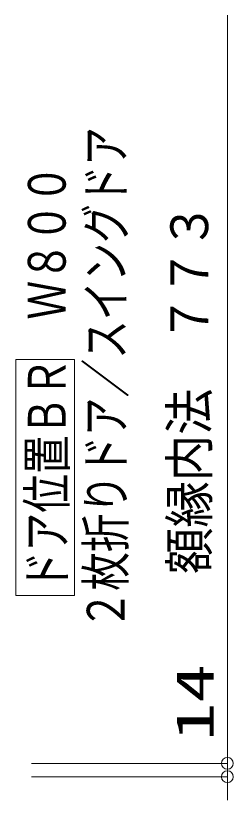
# Model space of a CAD drawing. Units: millimetres on the paper. Extents: x -305 to 305, y -152 to 152.
# Drawn here: x -113.75 to -102.68, y 19.12 to 59.03 of the extents above; entities that cross this region are included whole.
import ezdxf
from ezdxf.enums import TextEntityAlignment as Align

# ---------------------------------------------------------------- set-up
doc = ezdxf.new("R2010")
doc.units = ezdxf.units.MM
doc.layers.add('0-0_0', color=7, linetype='Continuous', lineweight=9)
doc.layers.add('0-1_VIEW0001', color=7, linetype='Continuous', lineweight=9)
doc.styles.add('ＭＳ ゴシック', font='')
doc.styles.get('ＭＳ ゴシック').set_extended_font_data('MS Gothic')

# ---------------------------------------------------------------- blocks, each defined once
blk = doc.blocks.new('_ORIGIN')
at = {"layer": '0-0_0'}
blk.add_line((0, 0), (-1, 0), dxfattribs=at)
blk.add_circle((0, 0), 0.5, dxfattribs=at)

msp = doc.modelspace()

# ---------------------------------------------------------------- linework, layer by layer
at = {"layer": '0-0_0'}
for p, q in [((-102.984, 59.054), (-102.984, 21.604)), ((-102.984, 21.004), (-102.984, 26.251)), ((-102.984, 21.604), (-102.984, 22.204)), ((-112.945, 21.004), (-102.984, 21.004)), ((-112.945, 21.004), (-102.984, 21.004)), ((-102.984, 21.004), (-102.984, 20.324)), ((-112.945, 20.324), (-102.984, 20.324)), ((-102.984, 19.724), (-102.984, 19.124))]:
    msp.add_line(p, q, dxfattribs=at)
at = {"layer": '0-1_VIEW0001'}
for p, q in [((-110.755, 41.535), (-113.755, 41.535)), ((-113.755, 29.535), (-113.755, 41.535)), ((-110.755, 29.535), (-110.755, 41.535)), ((-110.755, 29.535), (-113.755, 29.535))]:
    msp.add_line(p, q, dxfattribs=at)

# ---------------------------------------------------------------- block references
at = {"layer": '0-0_0', "xscale": 0.6, "yscale": 0.6}
for p, rotation in [((-102.984, 21.004), 270), ((-102.984, 21.004), 270), ((-102.984, 20.324), 90)]:
    msp.add_blockref('_ORIGIN', p, dxfattribs=dict(at, rotation=rotation))

# ---------------------------------------------------------------- texts
at = {"layer": '0-0_0', "style": 'ＭＳ ゴシック'}
for s, width, p in [('額縁内法\u3000７７３', 0.9, (-103.386, 30.636)), ('14', 1.5, (-103.114, 22.132))]:
    msp.add_text(s, height=1.921, rotation=90, dxfattribs=dict(at, width=width)).set_placement(p, align=Align.BOTTOM_LEFT)
at = {"layer": '0-1_VIEW0001', "style": 'ＭＳ ゴシック', "width": 0.75}
for s, p in [('２枚折りドア／スイングドア', (-107.638, 27.82)), ('ドア位置ＢＲ\u3000Ｗ８００', (-110.635, 29.82))]:
    msp.add_text(s, height=1.921, rotation=90, dxfattribs=at).set_placement(p, align=Align.BOTTOM_LEFT)

doc.saveas('drawing.dxf')
